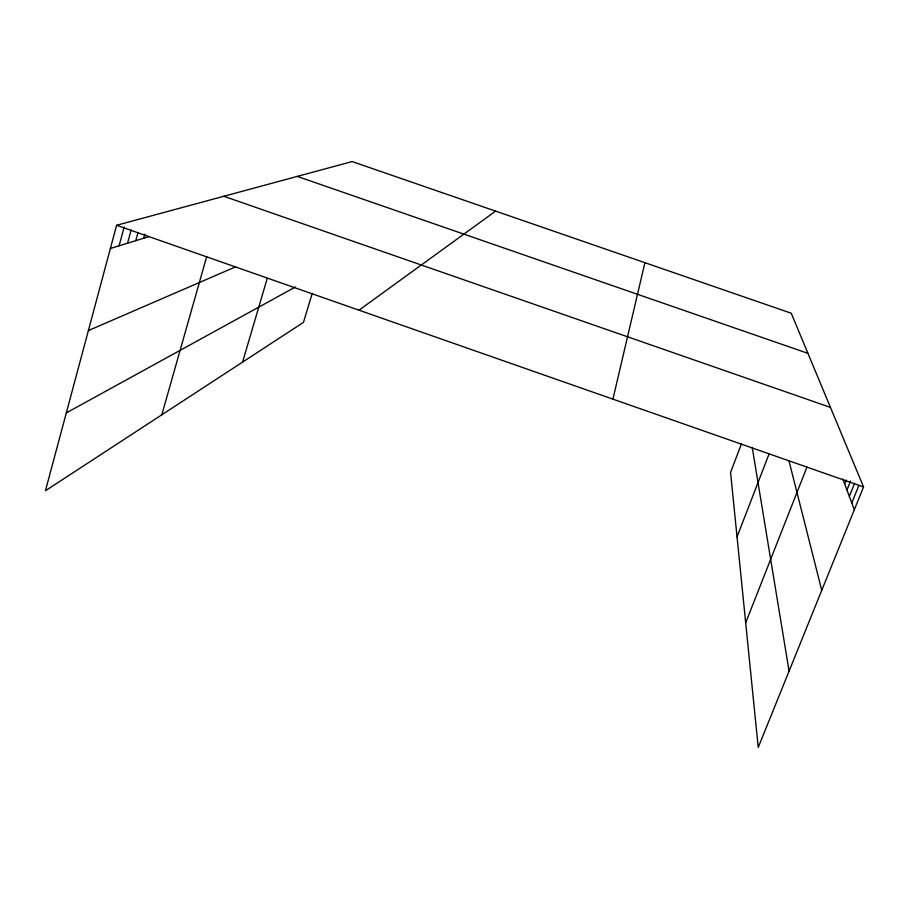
<?xml version="1.0" encoding="UTF-8"?>
<svg xmlns="http://www.w3.org/2000/svg" width="909" height="909" viewBox="0 0 909 909"><rect width="100%" height="100%" fill="white"/><g stroke="black" fill="none" stroke-linecap="round" stroke-linejoin="round"><path stroke-width="1.36" d="M612.916 399.142L644.913 262.69M741.528 443.649L730.552 472.441L758.231 747.437L863.55 486.94L791.25 313.23L352.135 161.563L116.602 225.284L45.45 490.735L303.47 322.377L312.264 293.289M119.102 245.805L124.181 226.977M127.567 243.192L131.157 229.943M135.782 240.669L137.918 232.829M143.77 238.215L144.883 234.113M161.802 414.822L206.65 256.804M242.567 362.123L267.223 278.438M737.04 536.878L768.98 454.205M745.687 622.779L806.953 467.09M844.654 483.815L846.177 480.009M846.961 489.996L850.574 481.009M849.347 496.382L854.585 483.349M851.801 502.95L858.846 485.474M358.987 310.196L495.621 211.115M66.312 412.902L295.345 287.039M88.378 330.569L235.647 266.826M110.387 248.487L148.928 236.624M297.277 176.403L807.953 353.362M223.83 196.276L830.451 407.402M116.602 225.284L863.55 486.94M842.859 479.009L854.335 509.733M788.921 460.624L821.747 590.327M752.22 447.353L789.08 671.115"/></g></svg>
